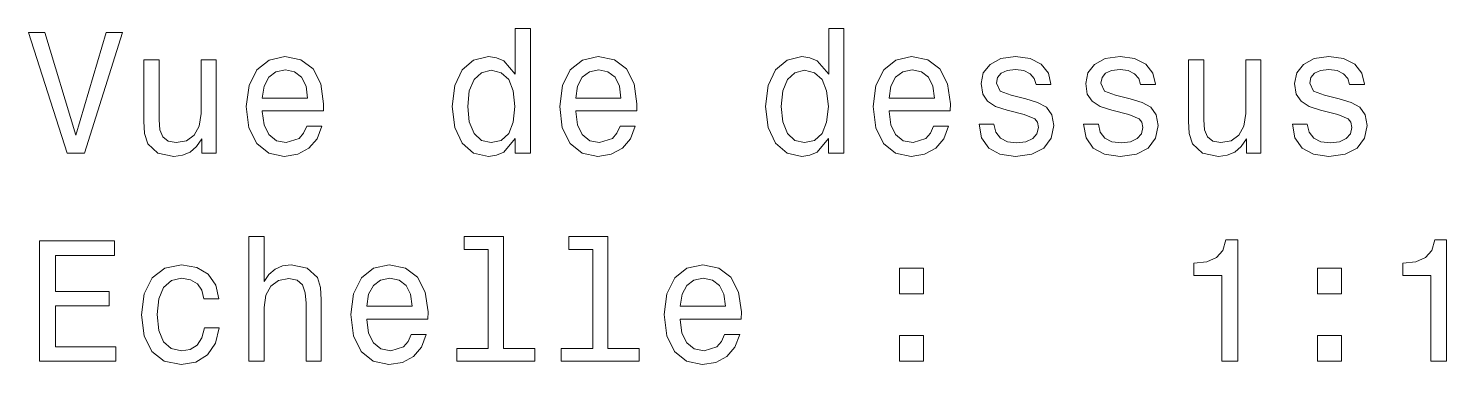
# Model space of a CAD drawing. Extents: x 319 to 941, y 145 to 775.
# Drawn here: x 569.63 to 610.85, y 232.23 to 241.99 of the extents above; entities that cross this region are included whole.
import ezdxf

# ---------------------------------------------------------------- set-up
doc = ezdxf.new("R2010")
doc.units = 0

msp = doc.modelspace()

# ---------------------------------------------------------------- linework, layer by layer
at = {"color": 7, "lineweight": 13}
for points in [[(583.779, 238.788), (583.779, 238.369), (584.222, 238.369), (584.222, 241.99), (583.784, 241.99), (583.784, 240.664), (583.446, 241.047), (583.239, 241.138), (583.002, 241.173), (582.573, 241.072), (582.24, 240.79), (582.024, 240.336), (581.948, 239.726), (582.024, 239.116), (582.24, 238.657), (582.573, 238.369), (583.002, 238.273), (583.239, 238.309), (583.451, 238.399)], [(592.887, 238.788), (592.887, 238.369), (593.331, 238.369), (593.331, 241.99), (592.892, 241.99), (592.892, 240.664), (592.554, 241.047), (592.347, 241.138), (592.11, 241.173), (591.681, 241.072), (591.349, 240.79), (591.132, 240.336), (591.056, 239.726), (591.132, 239.116), (591.349, 238.657), (591.681, 238.369), (592.11, 238.273), (592.347, 238.309), (592.559, 238.399)], [(571.892, 241.874), (571.014, 238.894), (570.112, 241.874), (569.632, 241.874), (570.762, 238.369), (571.266, 238.369), (572.371, 241.874)], [(576.431, 239.595), (578.206, 239.595), (578.211, 239.801), (578.13, 240.381), (577.908, 240.815), (577.555, 241.077), (577.086, 241.173), (576.627, 241.072), (576.274, 240.79), (576.047, 240.331), (575.967, 239.726), (576.042, 239.105), (576.269, 238.652), (576.617, 238.369), (577.071, 238.273), (577.465, 238.339), (577.787, 238.51), (578.024, 238.783), (578.16, 239.146), (577.722, 239.146), (577.631, 238.944), (577.5, 238.793), (577.127, 238.672), (576.839, 238.727), (576.622, 238.904), (576.481, 239.191), (576.431, 239.58)], [(585.539, 239.595), (587.314, 239.595), (587.319, 239.801), (587.238, 240.381), (587.016, 240.815), (586.663, 241.077), (586.194, 241.173), (585.735, 241.072), (585.382, 240.79), (585.155, 240.331), (585.075, 239.726), (585.15, 239.105), (585.377, 238.652), (585.725, 238.369), (586.179, 238.273), (586.573, 238.339), (586.895, 238.51), (587.132, 238.783), (587.269, 239.146), (586.83, 239.146), (586.739, 238.944), (586.608, 238.793), (586.235, 238.672), (585.947, 238.727), (585.73, 238.904), (585.589, 239.191), (585.539, 239.58)], [(594.647, 239.595), (596.422, 239.595), (596.427, 239.801), (596.346, 240.381), (596.124, 240.815), (595.771, 241.077), (595.302, 241.173), (594.844, 241.072), (594.49, 240.79), (594.263, 240.331), (594.183, 239.726), (594.258, 239.105), (594.485, 238.652), (594.833, 238.369), (595.287, 238.273), (595.681, 238.339), (596.003, 238.51), (596.24, 238.783), (596.377, 239.146), (595.938, 239.146), (595.847, 238.944), (595.716, 238.793), (595.343, 238.672), (595.055, 238.727), (594.838, 238.904), (594.697, 239.191), (594.647, 239.58)], [(598.621, 239.948), (598.192, 240.049), (597.874, 240.165), (597.769, 240.402), (597.799, 240.568), (597.905, 240.689), (598.076, 240.765), (598.323, 240.795), (598.56, 240.765), (598.747, 240.674), (598.868, 240.538), (598.918, 240.356), (599.352, 240.356), (599.352, 240.366), (599.276, 240.694), (599.07, 240.951), (598.747, 241.113), (598.323, 241.173), (597.895, 241.113), (597.582, 240.946), (597.385, 240.699), (597.325, 240.386), (597.37, 240.084), (597.511, 239.872), (597.743, 239.721), (598.081, 239.615), (598.575, 239.494), (598.878, 239.368), (598.959, 239.267), (598.989, 239.116), (598.944, 238.929), (598.823, 238.788), (598.626, 238.697), (598.364, 238.667), (598.086, 238.697), (597.885, 238.803), (597.748, 238.974), (597.693, 239.211), (597.264, 239.211), (597.335, 238.808), (597.542, 238.515), (597.869, 238.339), (598.323, 238.273), (598.797, 238.339), (599.145, 238.515), (599.357, 238.798), (599.433, 239.166), (599.377, 239.484), (599.221, 239.701), (598.964, 239.842)], [(601.657, 239.948), (601.228, 240.049), (600.91, 240.165), (600.805, 240.402), (600.835, 240.568), (600.941, 240.689), (601.112, 240.765), (601.359, 240.795), (601.596, 240.765), (601.783, 240.674), (601.904, 240.538), (601.954, 240.356), (602.388, 240.356), (602.388, 240.366), (602.312, 240.694), (602.106, 240.951), (601.783, 241.113), (601.359, 241.173), (600.931, 241.113), (600.618, 240.946), (600.421, 240.699), (600.361, 240.386), (600.406, 240.084), (600.547, 239.872), (600.779, 239.721), (601.117, 239.615), (601.612, 239.494), (601.914, 239.368), (601.995, 239.267), (602.025, 239.116), (601.98, 238.929), (601.859, 238.788), (601.662, 238.697), (601.4, 238.667), (601.122, 238.697), (600.921, 238.803), (600.784, 238.974), (600.729, 239.211), (600.3, 239.211), (600.371, 238.808), (600.578, 238.515), (600.905, 238.339), (601.359, 238.273), (601.833, 238.339), (602.181, 238.515), (602.393, 238.798), (602.469, 239.166), (602.413, 239.484), (602.257, 239.701), (602, 239.842)], [(607.729, 239.948), (607.3, 240.049), (606.983, 240.165), (606.877, 240.402), (606.907, 240.568), (607.013, 240.689), (607.184, 240.765), (607.431, 240.795), (607.668, 240.765), (607.855, 240.674), (607.976, 240.538), (608.026, 240.356), (608.46, 240.356), (608.46, 240.366), (608.385, 240.694), (608.178, 240.951), (607.855, 241.113), (607.431, 241.173), (607.003, 241.113), (606.69, 240.946), (606.493, 240.699), (606.433, 240.386), (606.478, 240.084), (606.619, 239.872), (606.851, 239.721), (607.189, 239.615), (607.684, 239.494), (607.986, 239.368), (608.067, 239.267), (608.097, 239.116), (608.052, 238.929), (607.931, 238.788), (607.734, 238.697), (607.472, 238.667), (607.194, 238.697), (606.993, 238.803), (606.856, 238.974), (606.801, 239.211), (606.372, 239.211), (606.443, 238.808), (606.65, 238.515), (606.977, 238.339), (607.431, 238.273), (607.905, 238.339), (608.253, 238.515), (608.465, 238.798), (608.541, 239.166), (608.485, 239.484), (608.329, 239.701), (608.072, 239.842)], [(575.094, 241.077), (574.65, 241.077), (574.65, 239.514), (574.6, 239.151), (574.454, 238.889), (574.227, 238.727), (573.929, 238.677), (573.692, 238.717), (573.541, 238.838), (573.455, 239.045), (573.435, 239.337), (573.435, 241.077), (572.991, 241.077), (572.991, 239.297), (573.006, 238.939), (573.102, 238.641), (573.395, 238.369), (573.864, 238.273), (574.116, 238.309), (574.333, 238.399), (574.519, 238.556), (574.671, 238.783), (574.671, 238.369), (575.094, 238.369)], [(576.431, 239.968), (576.486, 240.316), (576.622, 240.573), (576.829, 240.729), (577.101, 240.785), (577.369, 240.729), (577.575, 240.573), (577.702, 240.316), (577.747, 239.968)], [(583.078, 240.775), (583.37, 240.704), (583.592, 240.507), (583.723, 240.18), (583.774, 239.726), (583.723, 239.267), (583.592, 238.939), (583.37, 238.737), (583.078, 238.672), (582.8, 238.737), (582.588, 238.939), (582.447, 239.272), (582.402, 239.726), (582.447, 240.175), (582.588, 240.502), (582.8, 240.704)], [(585.539, 239.968), (585.594, 240.316), (585.73, 240.573), (585.937, 240.729), (586.209, 240.785), (586.477, 240.729), (586.684, 240.573), (586.81, 240.316), (586.855, 239.968)], [(592.186, 240.775), (592.478, 240.704), (592.7, 240.507), (592.831, 240.18), (592.882, 239.726), (592.831, 239.267), (592.7, 238.939), (592.478, 238.737), (592.186, 238.672), (591.908, 238.737), (591.697, 238.939), (591.555, 239.272), (591.51, 239.726), (591.555, 240.175), (591.697, 240.502), (591.908, 240.704)], [(594.647, 239.968), (594.702, 240.316), (594.838, 240.573), (595.045, 240.729), (595.318, 240.785), (595.585, 240.729), (595.792, 240.573), (595.918, 240.316), (595.963, 239.968)], [(605.454, 241.077), (605.011, 241.077), (605.011, 239.514), (604.96, 239.151), (604.814, 238.889), (604.587, 238.727), (604.289, 238.677), (604.052, 238.717), (603.901, 238.838), (603.815, 239.045), (603.795, 239.337), (603.795, 241.077), (603.351, 241.077), (603.351, 239.297), (603.367, 238.939), (603.462, 238.641), (603.755, 238.369), (604.224, 238.273), (604.476, 238.309), (604.693, 238.399), (604.88, 238.556), (605.031, 238.783), (605.031, 238.369), (605.454, 238.369)], [(569.955, 232.322), (572.174, 232.322), (572.174, 232.746), (570.419, 232.746), (570.419, 233.931), (571.983, 233.931), (571.983, 234.35), (570.419, 234.35), (570.419, 235.399), (572.134, 235.399), (572.134, 235.822), (569.955, 235.822)], [(576.042, 232.322), (576.486, 232.322), (576.486, 233.886), (576.531, 234.244), (576.678, 234.506), (576.905, 234.667), (577.207, 234.728), (577.449, 234.678), (577.601, 234.541), (577.676, 234.314), (577.702, 234.012), (577.702, 232.322), (578.145, 232.322), (578.145, 234.103), (578.125, 234.461), (578.034, 234.758), (577.737, 235.031), (577.273, 235.126), (577.021, 235.091), (576.804, 234.995), (576.622, 234.844), (576.486, 234.637), (576.486, 235.943), (576.042, 235.943)], [(582.997, 235.57), (582.997, 232.696), (582.084, 232.696), (582.084, 232.322), (584.349, 232.322), (584.349, 232.696), (583.441, 232.696), (583.441, 235.943), (582.301, 235.943), (582.301, 235.57)], [(586.033, 235.57), (586.033, 232.696), (585.12, 232.696), (585.12, 232.322), (587.385, 232.322), (587.385, 232.696), (586.477, 232.696), (586.477, 235.943), (585.337, 235.943), (585.337, 235.57)], [(604.32, 232.322), (604.779, 232.322), (604.779, 235.848), (604.436, 235.848), (604.345, 235.54), (604.163, 235.333), (603.886, 235.212), (603.503, 235.172), (603.503, 234.814), (604.32, 234.814)], [(610.392, 232.322), (610.851, 232.322), (610.851, 235.848), (610.508, 235.848), (610.417, 235.54), (610.235, 235.333), (609.958, 235.212), (609.575, 235.172), (609.575, 234.814), (610.392, 234.814)], [(574.731, 234.133), (575.17, 234.133), (575.079, 234.536), (574.862, 234.854), (574.524, 235.051), (574.086, 235.126), (573.601, 235.025), (573.233, 234.743), (573.001, 234.284), (572.921, 233.669), (572.996, 233.059), (573.223, 232.605), (573.581, 232.322), (574.07, 232.226), (574.504, 232.302), (574.842, 232.514), (575.074, 232.847), (575.175, 233.291), (574.751, 233.291), (574.676, 233.008), (574.534, 232.796), (574.333, 232.665), (574.086, 232.625), (573.778, 232.69), (573.556, 232.892), (573.42, 233.22), (573.374, 233.684), (573.42, 234.138), (573.561, 234.466), (573.788, 234.667), (574.086, 234.738), (574.348, 234.693), (574.544, 234.577), (574.676, 234.385)], [(579.467, 233.548), (581.242, 233.548), (581.247, 233.755), (581.166, 234.335), (580.944, 234.768), (580.591, 235.031), (580.122, 235.126), (579.663, 235.025), (579.31, 234.743), (579.083, 234.284), (579.003, 233.679), (579.078, 233.059), (579.305, 232.605), (579.653, 232.322), (580.107, 232.226), (580.501, 232.292), (580.823, 232.464), (581.06, 232.736), (581.197, 233.099), (580.758, 233.099), (580.667, 232.897), (580.536, 232.746), (580.163, 232.625), (579.875, 232.68), (579.658, 232.857), (579.517, 233.144), (579.467, 233.533)], [(588.575, 233.548), (590.35, 233.548), (590.355, 233.755), (590.274, 234.335), (590.052, 234.768), (589.699, 235.031), (589.23, 235.126), (588.771, 235.025), (588.418, 234.743), (588.191, 234.284), (588.111, 233.679), (588.186, 233.059), (588.413, 232.605), (588.761, 232.322), (589.215, 232.226), (589.609, 232.292), (589.931, 232.464), (590.168, 232.736), (590.305, 233.099), (589.866, 233.099), (589.775, 232.897), (589.644, 232.746), (589.271, 232.625), (588.983, 232.68), (588.766, 232.857), (588.625, 233.144), (588.575, 233.533)], [(594.954, 234.279), (595.65, 234.279), (595.65, 235.031), (594.954, 235.031)], [(607.099, 234.279), (607.794, 234.279), (607.794, 235.031), (607.099, 235.031)], [(579.467, 233.921), (579.522, 234.269), (579.658, 234.526), (579.865, 234.683), (580.137, 234.738), (580.405, 234.683), (580.612, 234.526), (580.738, 234.269), (580.783, 233.921)], [(588.575, 233.921), (588.63, 234.269), (588.766, 234.526), (588.973, 234.683), (589.245, 234.738), (589.513, 234.683), (589.72, 234.526), (589.846, 234.269), (589.891, 233.921)], [(594.954, 232.322), (595.65, 232.322), (595.65, 233.074), (594.954, 233.074)], [(607.099, 232.322), (607.794, 232.322), (607.794, 233.074), (607.099, 233.074)]]:
    msp.add_lwpolyline(points, close=True, dxfattribs=at)

doc.saveas('drawing.dxf')
